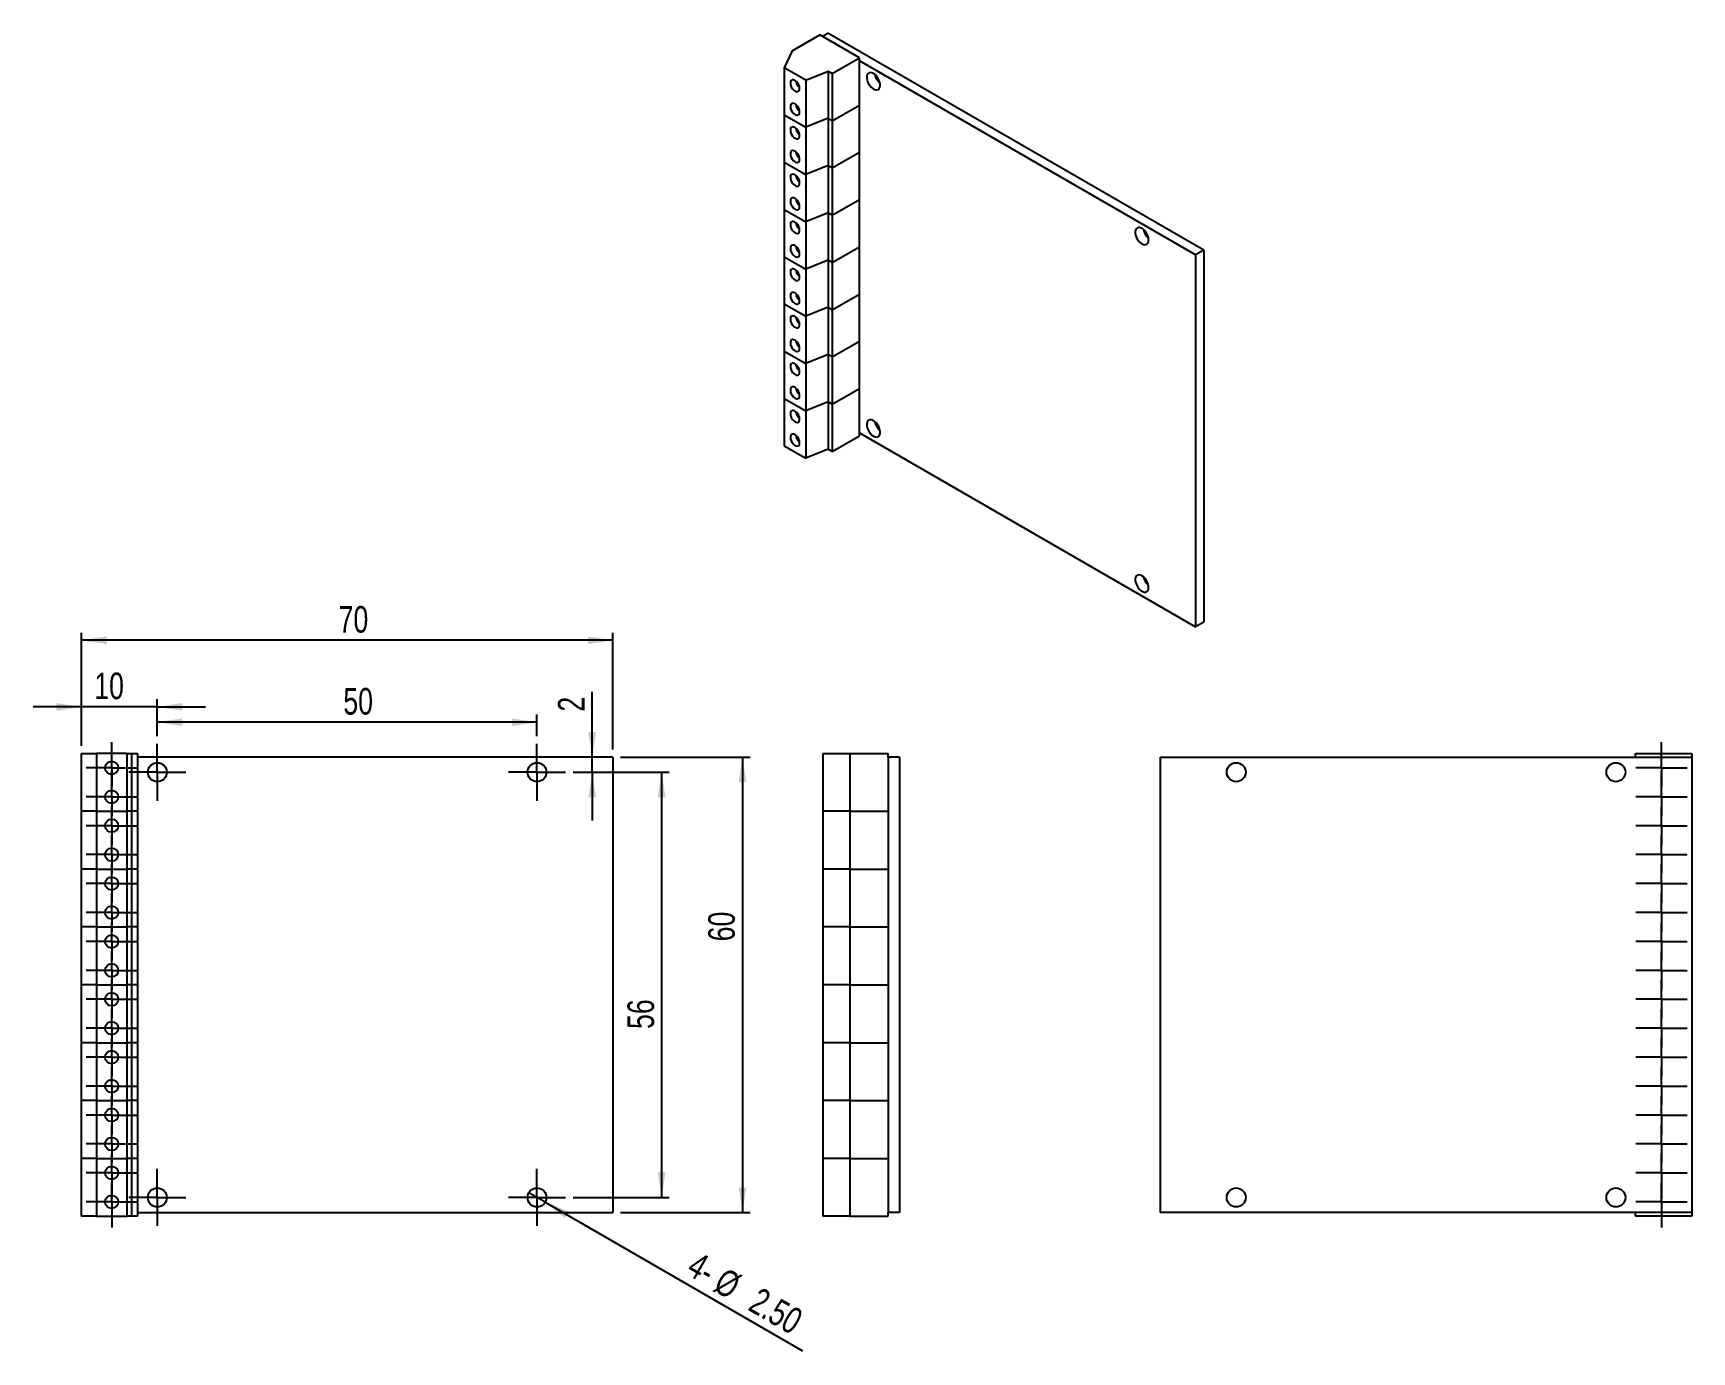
# Model space of a CAD drawing. Extents: x 36 to 254, y 24 to 198.
import ezdxf

# ---------------------------------------------------------------- set-up
doc = ezdxf.new("R2010")
doc.units = 0
doc.layers.get('0').update_dxf_attribs({"linetype": 'CONTINUOUS'})
doc.styles.add('SLDTEXTSTYLE0', font='TXT', dxfattribs={"width": 0.75})
doc.dimstyles.new('SLDDIMSTYLE0', dxfattribs={"dimtxt": 3.5, "dimasz": 3.302, "dimexe": 0, "dimexo": 0.0625, "dimgap": 0.875, "dimtad": 1, "dimrnd": 1e-09, "dimzin": 12, "dimtxsty": 'SLDTEXTSTYLE0', "dimsah": 1, "dimcen": 0.09, "dimazin": 3, "dimtfac": 1, "dimtofl": 0, "dimtmove": 0, "dimatfit": 3, "dimtolj": 1, "dimtzin": 12})
doc.dimstyles.new('SLDDIMSTYLE1', dxfattribs={"dimtxt": 3.5, "dimasz": 3.302, "dimexe": 0, "dimexo": 0.0625, "dimgap": 0.875, "dimtad": 1, "dimrnd": 1e-09, "dimzin": 12, "dimtxsty": 'SLDTEXTSTYLE0', "dimsah": 1, "dimcen": 0.09, "dimazin": 3, "dimtfac": 1, "dimtmove": 0, "dimatfit": 3, "dimtolj": 1, "dimtzin": 12})
doc.dimstyles.new('SLDDIMSTYLE2', dxfattribs={"dimtxt": 3.5, "dimasz": 3.302, "dimexe": 0, "dimexo": 0.0625, "dimgap": 0.875, "dimtad": 1, "dimrnd": 1e-09, "dimzin": 4, "dimtxsty": 'SLDTEXTSTYLE0', "dimblk1": 'NONE', "dimsah": 1, "dimcen": 0, "dimazin": 3, "dimtfac": 1, "dimtmove": 0, "dimatfit": 3, "dimtolj": 1, "dimtzin": 12})

# ---------------------------------------------------------------- blocks, each defined once
blk = doc.blocks.new('_D')
at = {"color": 7, "linetype": 'CONTINUOUS'}
for p, q in [((113.31, 102.35), (130.38, 102.35)), ((129.38, 102.35), (129.38, 42.35)), ((113.31, 42.35), (130.38, 42.35))]:
    blk.add_line(p, q, dxfattribs=at)
for points in [[(129.38, 102.35), (128.87, 99.05), (129.88, 99.05)], [(129.38, 42.35), (129.88, 45.65), (128.87, 45.65)]]:
    blk.add_solid(points, dxfattribs=at)
at = {"color": 7, "linetype": 'CONTINUOUS', "insert": (124.86, 78.08), "char_height": 3.5, "attachment_point": 1, "rotation": 90, "style": 'SLDTEXTSTYLE0'}
blk.add_mtext('60', dxfattribs=at)
blk = doc.blocks.new('_D_1')
at = {"color": 7, "linetype": 'CONTINUOUS'}
for p, q in [((42.31, 103.83), (42.31, 118.72)), ((112.31, 103.35), (112.31, 118.72)), ((112.31, 117.72), (42.31, 117.72))]:
    blk.add_line(p, q, dxfattribs=at)
for points in [[(42.31, 117.72), (45.62, 117.21), (45.62, 118.23)], [(112.31, 117.72), (109.01, 118.23), (109.01, 117.21)]]:
    blk.add_solid(points, dxfattribs=at)
at = {"color": 7, "linetype": 'CONTINUOUS', "insert": (76.19, 122.23), "char_height": 3.5, "attachment_point": 1, "style": 'SLDTEXTSTYLE0'}
blk.add_mtext('70', dxfattribs=at)
blk = doc.blocks.new('_D_2')
at = {"color": 7, "linetype": 'CONTINUOUS'}
for p, q in [((107.06, 100.35), (119.73, 100.35)), ((118.73, 100.35), (118.73, 44.35)), ((107.06, 44.35), (119.73, 44.35))]:
    blk.add_line(p, q, dxfattribs=at)
for points in [[(118.73, 100.35), (118.22, 97.05), (119.24, 97.05)], [(118.73, 44.35), (119.24, 47.65), (118.22, 47.65)]]:
    blk.add_solid(points, dxfattribs=at)
at = {"color": 7, "linetype": 'CONTINUOUS', "insert": (114.22, 66.54), "char_height": 3.5, "attachment_point": 1, "rotation": 90, "style": 'SLDTEXTSTYLE0'}
blk.add_mtext('56', dxfattribs=at)
blk = doc.blocks.new('_D_3')
at = {"color": 7, "linetype": 'CONTINUOUS'}
for p, q in [((109.58, 102.35), (109.58, 110.92)), ((109.58, 100.35), (109.58, 102.35)), ((107.06, 100.35), (110.58, 100.35)), ((109.58, 100.35), (109.58, 94))]:
    blk.add_line(p, q, dxfattribs=at)
for points in [[(109.58, 102.35), (110.09, 105.65), (109.07, 105.65)], [(109.58, 100.35), (109.07, 97.05), (110.09, 97.05)]]:
    blk.add_solid(points, dxfattribs=at)
at = {"color": 7, "linetype": 'CONTINUOUS', "insert": (105.07, 108.33), "char_height": 3.5, "attachment_point": 1, "rotation": 90, "style": 'SLDTEXTSTYLE0'}
blk.add_mtext('2', dxfattribs=at)
blk = doc.blocks.new('_D_4')
at = {"color": 7, "linetype": 'CONTINUOUS'}
for q in [(101.23, 44.97), (137.26, 24.17)]:
    blk.add_line((103.4, 43.72), q, dxfattribs=at)
blk.add_solid([(103.4, 43.72), (106, 41.63), (106.51, 42.51)], dxfattribs=at)
at = {"color": 7, "linetype": 'CONTINUOUS', "char_height": 3.5, "attachment_point": 1, "rotation": 330, "style": 'SLDTEXTSTYLE0'}
for s, insert in [('4-', (123.55, 37.35)), ('%%c', (127.1, 35.23)), ('2.50', (131.7, 32.64))]:
    blk.add_mtext(s, dxfattribs=dict(at, insert=insert))
blk = doc.blocks.new('_NONE')
blk = doc.blocks.new('_D_5')
at = {"color": 7, "linetype": 'CONTINUOUS'}
for p, q in [((52.31, 105.1), (52.31, 107.93)), ((102.31, 105.1), (102.31, 107.93)), ((102.31, 106.93), (52.31, 106.93))]:
    blk.add_line(p, q, dxfattribs=at)
for points in [[(52.31, 106.93), (55.62, 106.42), (55.62, 107.44)], [(102.31, 106.93), (99.01, 107.44), (99.01, 106.42)]]:
    blk.add_solid(points, dxfattribs=at)
at = {"color": 7, "linetype": 'CONTINUOUS', "insert": (76.81, 111.44), "char_height": 3.5, "attachment_point": 1, "style": 'SLDTEXTSTYLE0'}
blk.add_mtext('50', dxfattribs=at)
blk = doc.blocks.new('_D_6')
at = {"color": 7, "linetype": 'CONTINUOUS'}
for p, q in [((42.31, 103.83), (42.31, 109.95)), ((52.31, 105.1), (52.31, 109.95)), ((42.31, 108.95), (35.96, 108.95)), ((52.31, 108.95), (42.31, 108.95)), ((52.31, 108.95), (58.66, 108.95))]:
    blk.add_line(p, q, dxfattribs=at)
for points in [[(42.31, 108.95), (39.01, 109.46), (39.01, 108.45)], [(52.31, 108.95), (55.62, 108.45), (55.62, 109.46)]]:
    blk.add_solid(points, dxfattribs=at)
at = {"color": 7, "linetype": 'CONTINUOUS', "insert": (44.01, 113.47), "char_height": 3.5, "attachment_point": 1, "style": 'SLDTEXTSTYLE0'}
blk.add_mtext('10', dxfattribs=at)
blk = doc.blocks.new('SW_CENTERMARKSYMBOL_0')
at = {"color": 0, "linetype": 'CONTINUOUS'}
for p, q in [((0, 10.12), (0, 10.99)), ((0, 7.62), (0, 10.12)), ((-2.5, 7.62), (-3.37, 7.62)), ((0, 7.62), (-2.5, 7.62)), ((0, 7.62), (0, 5.12)), ((0, 7.62), (2.5, 7.62)), ((2.5, 7.62), (3.37, 7.62)), ((0, 0), (0, 2.5)), ((-2.5, 0), (-3.37, 0)), ((0, 0), (-2.5, 0)), ((0, 0), (0, -2.5)), ((0, 0), (2.5, 0)), ((2.5, 0), (3.37, 0)), ((0, -7.62), (0, -5.12)), ((-2.5, -7.62), (-3.37, -7.62)), ((0, -7.62), (-2.5, -7.62)), ((0, -7.62), (0, -10.12)), ((0, -7.62), (2.5, -7.62)), ((2.5, -7.62), (3.37, -7.62)), ((0, -15.24), (0, -12.74)), ((-2.5, -15.24), (-3.37, -15.24)), ((0, -15.24), (-2.5, -15.24)), ((0, -15.24), (0, -17.74)), ((0, -15.24), (2.5, -15.24)), ((2.5, -15.24), (3.37, -15.24)), ((0, -22.86), (0, -20.36)), ((-2.5, -22.86), (-3.37, -22.86)), ((0, -22.86), (-2.5, -22.86)), ((0, -22.86), (0, -25.36)), ((0, -22.86), (2.5, -22.86)), ((2.5, -22.86), (3.37, -22.86)), ((0, -30.48), (0, -27.98)), ((-2.5, -30.48), (-3.37, -30.48)), ((0, -30.48), (-2.5, -30.48)), ((0, -30.48), (0, -32.98)), ((0, -30.48), (2.5, -30.48)), ((2.5, -30.48), (3.37, -30.48)), ((0, -38.1), (0, -35.6)), ((-2.5, -38.1), (-3.37, -38.1)), ((0, -38.1), (-2.5, -38.1)), ((0, -38.1), (0, -40.6)), ((0, -38.1), (2.5, -38.1)), ((2.5, -38.1), (3.37, -38.1)), ((0, -45.72), (0, -43.22)), ((-2.5, -45.72), (-3.37, -45.72)), ((0, -45.72), (-2.5, -45.72)), ((0, -45.72), (0, -48.22)), ((0, -45.72), (2.5, -45.72)), ((2.5, -45.72), (3.37, -45.72)), ((0, -48.22), (0, -49.09))]:
    blk.add_line(p, q, dxfattribs=at)
blk = doc.blocks.new('SW_CENTERMARKSYMBOL_1')
at = {"color": 0, "linetype": 'CONTINUOUS'}
for p, q in [((0, 10.12), (0, 10.99)), ((0, 7.62), (0, 10.12)), ((-2.5, 7.62), (-3.37, 7.62)), ((0, 7.62), (-2.5, 7.62)), ((0, 7.62), (0, 5.12)), ((0, 7.62), (2.5, 7.62)), ((2.5, 7.62), (3.37, 7.62)), ((0, 0), (0, 2.5)), ((-2.5, 0), (-3.37, 0)), ((0, 0), (-2.5, 0)), ((0, 0), (0, -2.5)), ((0, 0), (2.5, 0)), ((2.5, 0), (3.37, 0)), ((0, -7.62), (0, -5.12)), ((-2.5, -7.62), (-3.37, -7.62)), ((0, -7.62), (-2.5, -7.62)), ((0, -7.62), (0, -10.12)), ((0, -7.62), (2.5, -7.62)), ((2.5, -7.62), (3.37, -7.62)), ((0, -15.24), (0, -12.74)), ((-2.5, -15.24), (-3.37, -15.24)), ((0, -15.24), (-2.5, -15.24)), ((0, -15.24), (0, -17.74)), ((0, -15.24), (2.5, -15.24)), ((2.5, -15.24), (3.37, -15.24)), ((0, -22.86), (0, -20.36)), ((-2.5, -22.86), (-3.37, -22.86)), ((0, -22.86), (-2.5, -22.86)), ((0, -22.86), (0, -25.36)), ((0, -22.86), (2.5, -22.86)), ((2.5, -22.86), (3.37, -22.86)), ((0, -30.48), (0, -27.98)), ((-2.5, -30.48), (-3.37, -30.48)), ((0, -30.48), (-2.5, -30.48)), ((0, -30.48), (0, -32.98)), ((0, -30.48), (2.5, -30.48)), ((2.5, -30.48), (3.37, -30.48)), ((0, -38.1), (0, -35.6)), ((-2.5, -38.1), (-3.37, -38.1)), ((0, -38.1), (-2.5, -38.1)), ((0, -38.1), (0, -40.6)), ((0, -38.1), (2.5, -38.1)), ((2.5, -38.1), (3.37, -38.1)), ((0, -45.72), (0, -43.22)), ((-2.5, -45.72), (-3.37, -45.72)), ((0, -45.72), (-2.5, -45.72)), ((0, -45.72), (0, -48.22)), ((0, -45.72), (2.5, -45.72)), ((2.5, -45.72), (3.37, -45.72)), ((0, -48.22), (0, -49.09))]:
    blk.add_line(p, q, dxfattribs=at)
blk = doc.blocks.new('SW_CENTERMARKSYMBOL_2')
at = {"color": 0, "linetype": 'CONTINUOUS'}
for p, q in [((0, 2.5), (0, 3.75)), ((0, 0), (0, 2.5)), ((-2.5, 0), (-3.75, 0)), ((0, 0), (-2.5, 0)), ((0, 0), (0, -2.5)), ((0, 0), (2.5, 0)), ((2.5, 0), (3.75, 0)), ((0, -2.5), (0, -3.75))]:
    blk.add_line(p, q, dxfattribs=at)
blk = doc.blocks.new('SW_CENTERMARKSYMBOL_3')
at = {"color": 0, "linetype": 'CONTINUOUS'}
for p, q in [((0, 2.5), (0, 3.75)), ((0, 0), (0, 2.5)), ((-2.5, 0), (-3.75, 0)), ((0, 0), (-2.5, 0)), ((0, 0), (0, -2.5)), ((0, 0), (2.5, 0)), ((2.5, 0), (3.75, 0)), ((0, -2.5), (0, -3.75))]:
    blk.add_line(p, q, dxfattribs=at)
blk = doc.blocks.new('SW_CENTERMARKSYMBOL_4')
at = {"color": 0, "linetype": 'CONTINUOUS'}
for p, q in [((0, 2.5), (0, 3.75)), ((0, 0), (0, 2.5)), ((-2.5, 0), (-3.75, 0)), ((0, 0), (-2.5, 0)), ((0, 0), (0, -2.5)), ((0, 0), (2.5, 0)), ((2.5, 0), (3.75, 0)), ((0, -2.5), (0, -3.75))]:
    blk.add_line(p, q, dxfattribs=at)
blk = doc.blocks.new('SW_CENTERMARKSYMBOL_5')
at = {"color": 0, "linetype": 'CONTINUOUS'}
for p, q in [((0, 2.5), (0, 3.75)), ((0, 0), (0, 2.5)), ((-2.5, 0), (-3.75, 0)), ((0, 0), (-2.5, 0)), ((0, 0), (0, -2.5)), ((0, 0), (2.5, 0)), ((2.5, 0), (3.75, 0)), ((0, -2.5), (0, -3.75))]:
    blk.add_line(p, q, dxfattribs=at)
blk = doc.blocks.new('SW_CENTERMARKSYMBOL_6')
at = {"color": 0, "linetype": 'CONTINUOUS'}
for p, q in [((0, 10.12), (0, 10.99)), ((0, 7.62), (0, 10.12)), ((-2.5, 7.62), (-3.37, 7.62)), ((0, 7.62), (-2.5, 7.62)), ((0, 7.62), (0, 5.12)), ((0, 7.62), (2.5, 7.62)), ((2.5, 7.62), (3.37, 7.62)), ((0, 0), (0, 2.5)), ((-2.5, 0), (-3.37, 0)), ((0, 0), (-2.5, 0)), ((0, 0), (0, -2.5)), ((0, 0), (2.5, 0)), ((2.5, 0), (3.37, 0)), ((0, -7.62), (0, -5.12)), ((-2.5, -7.62), (-3.37, -7.62)), ((0, -7.62), (-2.5, -7.62)), ((0, -7.62), (0, -10.12)), ((0, -7.62), (2.5, -7.62)), ((2.5, -7.62), (3.37, -7.62)), ((0, -15.24), (0, -12.74)), ((-2.5, -15.24), (-3.37, -15.24)), ((0, -15.24), (-2.5, -15.24)), ((0, -15.24), (0, -17.74)), ((0, -15.24), (2.5, -15.24)), ((2.5, -15.24), (3.37, -15.24)), ((0, -22.86), (0, -20.36)), ((-2.5, -22.86), (-3.37, -22.86)), ((0, -22.86), (-2.5, -22.86)), ((0, -22.86), (0, -25.36)), ((0, -22.86), (2.5, -22.86)), ((2.5, -22.86), (3.37, -22.86)), ((0, -30.48), (0, -27.98)), ((-2.5, -30.48), (-3.37, -30.48)), ((0, -30.48), (-2.5, -30.48)), ((0, -30.48), (0, -32.98)), ((0, -30.48), (2.5, -30.48)), ((2.5, -30.48), (3.37, -30.48)), ((0, -38.1), (0, -35.6)), ((-2.5, -38.1), (-3.37, -38.1)), ((0, -38.1), (-2.5, -38.1)), ((0, -38.1), (0, -40.6)), ((0, -38.1), (2.5, -38.1)), ((2.5, -38.1), (3.37, -38.1)), ((0, -45.72), (0, -43.22)), ((-2.5, -45.72), (-3.37, -45.72)), ((0, -45.72), (-2.5, -45.72)), ((0, -45.72), (0, -48.22)), ((0, -45.72), (2.5, -45.72)), ((2.5, -45.72), (3.37, -45.72)), ((0, -48.22), (0, -49.09))]:
    blk.add_line(p, q, dxfattribs=at)
blk = doc.blocks.new('SW_CENTERMARKSYMBOL_7')
at = {"color": 0, "linetype": 'CONTINUOUS'}
for p, q in [((0, 10.12), (0, 10.99)), ((0, 7.62), (0, 10.12)), ((-2.5, 7.62), (-3.37, 7.62)), ((0, 7.62), (-2.5, 7.62)), ((0, 7.62), (0, 5.12)), ((0, 7.62), (2.5, 7.62)), ((2.5, 7.62), (3.37, 7.62)), ((0, 0), (0, 2.5)), ((-2.5, 0), (-3.37, 0)), ((0, 0), (-2.5, 0)), ((0, 0), (0, -2.5)), ((0, 0), (2.5, 0)), ((2.5, 0), (3.37, 0)), ((0, -7.62), (0, -5.12)), ((-2.5, -7.62), (-3.37, -7.62)), ((0, -7.62), (-2.5, -7.62)), ((0, -7.62), (0, -10.12)), ((0, -7.62), (2.5, -7.62)), ((2.5, -7.62), (3.37, -7.62)), ((0, -15.24), (0, -12.74)), ((-2.5, -15.24), (-3.37, -15.24)), ((0, -15.24), (-2.5, -15.24)), ((0, -15.24), (0, -17.74)), ((0, -15.24), (2.5, -15.24)), ((2.5, -15.24), (3.37, -15.24)), ((0, -22.86), (0, -20.36)), ((-2.5, -22.86), (-3.37, -22.86)), ((0, -22.86), (-2.5, -22.86)), ((0, -22.86), (0, -25.36)), ((0, -22.86), (2.5, -22.86)), ((2.5, -22.86), (3.37, -22.86)), ((0, -30.48), (0, -27.98)), ((-2.5, -30.48), (-3.37, -30.48)), ((0, -30.48), (-2.5, -30.48)), ((0, -30.48), (0, -32.98)), ((0, -30.48), (2.5, -30.48)), ((2.5, -30.48), (3.37, -30.48)), ((0, -38.1), (0, -35.6)), ((-2.5, -38.1), (-3.37, -38.1)), ((0, -38.1), (-2.5, -38.1)), ((0, -38.1), (0, -40.6)), ((0, -38.1), (2.5, -38.1)), ((2.5, -38.1), (3.37, -38.1)), ((0, -45.72), (0, -43.22)), ((-2.5, -45.72), (-3.37, -45.72)), ((0, -45.72), (-2.5, -45.72)), ((0, -45.72), (0, -48.22)), ((0, -45.72), (2.5, -45.72)), ((2.5, -45.72), (3.37, -45.72)), ((0, -48.22), (0, -49.09))]:
    blk.add_line(p, q, dxfattribs=at)

msp = doc.modelspace()

# ---------------------------------------------------------------- linework, layer by layer
at = {"color": 7, "linetype": 'CONTINUOUS'}
for p, q in [((135.92, 195.354), (139.551, 197.451)), ((144.784, 194.43), (139.551, 197.451)), ((139.891, 197.255), (140.612, 197.671)), ((190.109, 169.097), (140.612, 197.671)), ((135.92, 195.354), (134.884, 193.124)), ((141.201, 192.362), (144.784, 194.43)), ((144.784, 188.208), (144.784, 194.43)), ((137.702, 191.497), (134.884, 193.124)), ((134.884, 193.124), (134.884, 186.902)), ((137.702, 191.497), (140.641, 192.685)), ((140.641, 192.685), (141.201, 192.362)), ((140.641, 192.685), (140.641, 186.463)), ((141.201, 192.362), (141.201, 186.14)), ((189.049, 168.484), (144.784, 194.038)), ((137.702, 191.497), (137.702, 185.275)), ((141.201, 186.14), (144.784, 188.208)), ((144.784, 181.986), (144.784, 188.208)), ((134.884, 186.902), (137.702, 185.275)), ((134.884, 186.902), (134.884, 180.679)), ((140.641, 186.463), (137.702, 185.275)), ((141.201, 186.14), (140.641, 186.463)), ((140.641, 186.463), (140.641, 180.241)), ((141.201, 186.14), (141.201, 179.918)), ((137.702, 185.275), (137.702, 179.053)), ((141.201, 179.918), (144.784, 181.986)), ((144.784, 175.764), (144.784, 181.986)), ((134.884, 180.679), (137.702, 179.053)), ((134.884, 180.679), (134.884, 174.457)), ((140.641, 180.241), (137.702, 179.053)), ((141.201, 179.918), (140.641, 180.241)), ((140.641, 180.241), (140.641, 174.019)), ((141.201, 179.918), (141.201, 173.695)), ((137.702, 179.053), (137.702, 172.831)), ((141.201, 173.695), (144.784, 175.764)), ((144.784, 169.542), (144.784, 175.764)), ((134.884, 174.457), (137.702, 172.831)), ((134.884, 174.457), (134.884, 168.235)), ((140.641, 174.019), (137.702, 172.831)), ((137.702, 172.831), (137.702, 166.609)), ((141.201, 173.695), (140.641, 174.019)), ((140.641, 174.019), (140.641, 167.797)), ((141.201, 173.695), (141.201, 167.473)), ((134.884, 168.235), (137.702, 166.609)), ((134.884, 168.235), (134.884, 162.013)), ((141.201, 167.473), (144.784, 169.542)), ((144.784, 163.32), (144.784, 169.542)), ((190.109, 169.097), (189.049, 168.484)), ((189.049, 168.484), (189.049, 119.492)), ((190.109, 169.097), (190.109, 120.104)), ((140.641, 167.797), (137.702, 166.609)), ((137.702, 166.609), (137.702, 160.387)), ((141.201, 167.473), (140.641, 167.797)), ((140.641, 167.797), (140.641, 161.575)), ((141.201, 167.473), (141.201, 161.251)), ((134.884, 162.013), (137.702, 160.387)), ((134.884, 162.013), (134.884, 155.791)), ((141.201, 161.251), (144.784, 163.32)), ((144.784, 157.098), (144.784, 163.32)), ((140.641, 161.575), (137.702, 160.387)), ((137.702, 160.387), (137.702, 154.165)), ((141.201, 161.251), (140.641, 161.575)), ((140.641, 161.575), (140.641, 155.352)), ((141.201, 161.251), (141.201, 155.029)), ((134.884, 155.791), (137.702, 154.165)), ((134.884, 155.791), (134.884, 149.569)), ((140.641, 155.352), (137.702, 154.165)), ((141.201, 155.029), (140.641, 155.352)), ((140.641, 155.352), (140.641, 149.13)), ((141.201, 155.029), (144.784, 157.098)), ((144.784, 150.876), (144.784, 157.098)), ((137.702, 154.165), (137.702, 147.943)), ((141.201, 155.029), (141.201, 148.807)), ((141.201, 148.807), (144.784, 150.876)), ((144.784, 144.653), (144.784, 150.876)), ((134.884, 149.569), (137.702, 147.943)), ((134.884, 149.569), (134.884, 143.347)), ((140.641, 149.13), (137.702, 147.943)), ((141.201, 148.807), (140.641, 149.13)), ((140.641, 149.13), (140.641, 142.908)), ((141.201, 148.807), (141.201, 142.585)), ((137.702, 147.943), (137.702, 141.721)), ((141.201, 142.585), (144.784, 144.653)), ((144.784, 145.045), (189.049, 119.492)), ((134.884, 143.347), (137.702, 141.721)), ((140.641, 142.908), (137.702, 141.721)), ((141.201, 142.585), (140.641, 142.908)), ((190.109, 120.104), (189.049, 119.492)), ((42.313, 95.21), (42.313, 102.83)), ((42.313, 102.83), (44.313, 102.83)), ((44.313, 102.83), (44.313, 95.21)), ((48.298, 102.83), (44.313, 102.83)), ((48.298, 102.83), (48.298, 95.21)), ((48.298, 102.83), (48.922, 102.83)), ((48.922, 102.83), (48.922, 95.21)), ((48.922, 102.83), (49.713, 102.83)), ((49.713, 102.83), (49.713, 95.21)), ((139.966, 102.83), (139.966, 95.21)), ((139.966, 102.83), (143.499, 102.83)), ((143.499, 102.83), (143.499, 95.21)), ((143.499, 102.83), (148.566, 102.83)), ((148.566, 102.35), (148.566, 102.83)), ((246.995, 102.35), (246.995, 102.83)), ((246.995, 102.83), (254.395, 102.83)), ((254.395, 102.83), (254.395, 102.35)), ((112.313, 102.35), (49.713, 102.35)), ((112.313, 102.35), (112.313, 42.35)), ((148.566, 102.35), (148.566, 42.35)), ((150.066, 102.35), (148.566, 102.35)), ((150.066, 102.35), (150.066, 42.35)), ((184.395, 102.35), (184.395, 42.35)), ((184.395, 102.35), (254.395, 102.35)), ((254.395, 102.35), (254.395, 42.35)), ((44.313, 95.21), (42.313, 95.21)), ((42.313, 87.59), (42.313, 95.21)), ((44.313, 95.21), (48.298, 95.21)), ((44.313, 95.21), (44.313, 87.59)), ((48.922, 95.21), (48.298, 95.21)), ((48.298, 95.21), (48.298, 87.59)), ((49.713, 95.21), (48.922, 95.21)), ((48.922, 95.21), (48.922, 87.59)), ((49.713, 95.21), (49.713, 87.59)), ((143.499, 95.21), (139.966, 95.21)), ((139.966, 95.21), (139.966, 87.59)), ((143.499, 95.21), (148.566, 95.21)), ((143.499, 95.21), (143.499, 87.59)), ((44.313, 87.59), (42.313, 87.59)), ((42.313, 79.97), (42.313, 87.59)), ((44.313, 87.59), (48.298, 87.59)), ((44.313, 87.59), (44.313, 79.97)), ((48.922, 87.59), (48.298, 87.59)), ((48.298, 87.59), (48.298, 79.97)), ((49.713, 87.59), (48.922, 87.59)), ((48.922, 87.59), (48.922, 79.97)), ((49.713, 87.59), (49.713, 79.97)), ((143.499, 87.59), (139.966, 87.59)), ((139.966, 87.59), (139.966, 79.97)), ((143.499, 87.59), (148.566, 87.59)), ((143.499, 87.59), (143.499, 79.97)), ((44.313, 79.97), (42.313, 79.97)), ((42.313, 72.35), (42.313, 79.97)), ((44.313, 79.97), (48.298, 79.97)), ((44.313, 79.97), (44.313, 72.35)), ((48.922, 79.97), (48.298, 79.97)), ((48.298, 79.97), (48.298, 72.35)), ((49.713, 79.97), (48.922, 79.97)), ((48.922, 79.97), (48.922, 72.35)), ((49.713, 79.97), (49.713, 72.35)), ((143.499, 79.97), (139.966, 79.97)), ((139.966, 79.97), (139.966, 72.35)), ((143.499, 79.97), (148.566, 79.97)), ((143.499, 79.97), (143.499, 72.35)), ((44.313, 72.35), (42.313, 72.35)), ((42.313, 64.73), (42.313, 72.35)), ((44.313, 72.35), (48.298, 72.35)), ((44.313, 72.35), (44.313, 64.73)), ((48.922, 72.35), (48.298, 72.35)), ((48.298, 72.35), (48.298, 64.73)), ((49.713, 72.35), (48.922, 72.35)), ((48.922, 72.35), (48.922, 64.73)), ((49.713, 72.35), (49.713, 64.73)), ((143.499, 72.35), (139.966, 72.35)), ((139.966, 72.35), (139.966, 64.73)), ((143.499, 72.35), (148.566, 72.35)), ((143.499, 72.35), (143.499, 64.73)), ((44.313, 64.73), (42.313, 64.73)), ((42.313, 57.11), (42.313, 64.73)), ((44.313, 64.73), (48.298, 64.73)), ((44.313, 64.73), (44.313, 57.11)), ((48.922, 64.73), (48.298, 64.73)), ((48.298, 64.73), (48.298, 57.11)), ((49.713, 64.73), (48.922, 64.73)), ((48.922, 64.73), (48.922, 57.11)), ((49.713, 64.73), (49.713, 57.11)), ((143.499, 64.73), (139.966, 64.73)), ((139.966, 64.73), (139.966, 57.11)), ((143.499, 64.73), (148.566, 64.73)), ((143.499, 64.73), (143.499, 57.11)), ((44.313, 57.11), (42.313, 57.11)), ((42.313, 49.49), (42.313, 57.11)), ((44.313, 57.11), (48.298, 57.11)), ((44.313, 57.11), (44.313, 49.49)), ((48.922, 57.11), (48.298, 57.11)), ((48.298, 57.11), (48.298, 49.49)), ((49.713, 57.11), (48.922, 57.11)), ((48.922, 57.11), (48.922, 49.49)), ((49.713, 57.11), (49.713, 49.49)), ((143.499, 57.11), (139.966, 57.11)), ((139.966, 57.11), (139.966, 49.49)), ((143.499, 57.11), (148.566, 57.11)), ((143.499, 57.11), (143.499, 49.49)), ((44.313, 49.49), (42.313, 49.49)), ((42.313, 41.87), (42.313, 49.49)), ((44.313, 49.49), (48.298, 49.49)), ((44.313, 49.49), (44.313, 41.87)), ((48.922, 49.49), (48.298, 49.49)), ((48.298, 49.49), (48.298, 41.87)), ((49.713, 49.49), (48.922, 49.49)), ((48.922, 49.49), (48.922, 41.87)), ((49.713, 49.49), (49.713, 41.87)), ((143.499, 49.49), (139.966, 49.49)), ((139.966, 49.49), (139.966, 41.87)), ((143.499, 49.49), (148.566, 49.49)), ((143.499, 49.49), (143.499, 41.87)), ((44.313, 41.87), (42.313, 41.87)), ((44.313, 41.87), (48.298, 41.87)), ((48.922, 41.87), (48.298, 41.87)), ((49.713, 41.87), (48.922, 41.87)), ((49.713, 42.35), (112.313, 42.35)), ((143.499, 41.87), (139.966, 41.87)), ((143.499, 41.87), (148.566, 41.87)), ((150.066, 42.35), (148.566, 42.35)), ((148.566, 41.87), (148.566, 42.35)), ((254.395, 42.35), (184.395, 42.35)), ((246.995, 41.87), (246.995, 42.35)), ((254.395, 41.87), (246.995, 41.87)), ((254.395, 42.35), (254.395, 41.87))]:
    msp.add_line(p, q, dxfattribs=at)
at = {"color": 7, "linetype": 'CONTINUOUS', "flags": 128}
for points in [[(146.622, 192.364), (146.418, 192.454), (146.226, 192.485), (146.054, 192.453), (145.913, 192.362), (145.811, 192.216), (145.752, 192.023), (145.74, 191.793), (145.775, 191.54), (145.857, 191.275), (145.979, 191.014), (146.137, 190.771), (146.32, 190.559), (146.52, 190.389), (146.725, 190.27), (146.925, 190.21), (147.108, 190.21), (147.265, 190.272), (147.388, 190.391), (147.469, 190.562), (147.505, 190.775), (147.493, 191.018), (147.434, 191.279), (147.331, 191.544), (147.19, 191.797), (147.019, 192.027), (146.826, 192.219), (146.622, 192.364)], [(136.293, 190.048), (136.458, 189.979), (136.611, 189.968), (136.74, 190.014), (136.836, 190.116), (136.892, 190.265), (136.903, 190.451), (136.87, 190.659), (136.793, 190.874), (136.679, 191.08), (136.537, 191.262), (136.376, 191.407), (136.21, 191.503), (136.049, 191.544), (135.907, 191.526), (135.793, 191.451), (135.716, 191.324), (135.683, 191.155), (135.694, 190.957), (135.75, 190.743), (135.846, 190.531), (135.975, 190.335), (136.128, 190.17), (136.293, 190.048)], [(136.293, 188.35), (136.128, 188.419), (135.975, 188.431), (135.846, 188.384), (135.75, 188.282), (135.694, 188.133), (135.683, 187.948), (135.716, 187.74), (135.793, 187.525), (135.907, 187.319), (136.049, 187.136), (136.21, 186.992), (136.376, 186.896), (136.537, 186.855), (136.679, 186.873), (136.793, 186.948), (136.87, 187.074), (136.903, 187.243), (136.892, 187.442), (136.836, 187.655), (136.74, 187.868), (136.611, 188.064), (136.458, 188.229), (136.293, 188.35)], [(136.293, 183.826), (136.458, 183.757), (136.611, 183.746), (136.74, 183.792), (136.836, 183.894), (136.892, 184.043), (136.903, 184.229), (136.87, 184.437), (136.793, 184.652), (136.679, 184.858), (136.537, 185.04), (136.376, 185.185), (136.21, 185.281), (136.049, 185.322), (135.907, 185.304), (135.793, 185.229), (135.716, 185.102), (135.683, 184.933), (135.694, 184.735), (135.75, 184.521), (135.846, 184.309), (135.975, 184.113), (136.128, 183.948), (136.293, 183.826)], [(136.293, 182.128), (136.128, 182.197), (135.975, 182.209), (135.846, 182.162), (135.75, 182.06), (135.694, 181.911), (135.683, 181.726), (135.716, 181.518), (135.793, 181.303), (135.907, 181.097), (136.049, 180.914), (136.21, 180.77), (136.376, 180.674), (136.537, 180.633), (136.679, 180.651), (136.793, 180.726), (136.87, 180.852), (136.903, 181.021), (136.892, 181.22), (136.836, 181.433), (136.74, 181.646), (136.611, 181.842), (136.458, 182.007), (136.293, 182.128)], [(136.293, 177.604), (136.458, 177.535), (136.611, 177.523), (136.74, 177.57), (136.836, 177.672), (136.892, 177.821), (136.903, 178.007), (136.87, 178.214), (136.793, 178.43), (136.679, 178.636), (136.537, 178.818), (136.376, 178.963), (136.21, 179.059), (136.049, 179.099), (135.907, 179.082), (135.793, 179.007), (135.716, 178.88), (135.683, 178.711), (135.694, 178.513), (135.75, 178.299), (135.846, 178.087), (135.975, 177.891), (136.128, 177.726), (136.293, 177.604)], [(136.293, 175.906), (136.128, 175.975), (135.975, 175.987), (135.846, 175.94), (135.75, 175.838), (135.694, 175.689), (135.683, 175.504), (135.716, 175.296), (135.793, 175.081), (135.907, 174.875), (136.049, 174.692), (136.21, 174.548), (136.376, 174.452), (136.537, 174.411), (136.679, 174.429), (136.793, 174.504), (136.87, 174.63), (136.903, 174.799), (136.892, 174.998), (136.836, 175.211), (136.74, 175.424), (136.611, 175.62), (136.458, 175.785), (136.293, 175.906)], [(136.293, 171.382), (136.458, 171.313), (136.611, 171.301), (136.74, 171.348), (136.836, 171.45), (136.892, 171.599), (136.903, 171.784), (136.87, 171.992), (136.793, 172.208), (136.679, 172.414), (136.537, 172.596), (136.376, 172.741), (136.21, 172.837), (136.049, 172.877), (135.907, 172.86), (135.793, 172.785), (135.716, 172.658), (135.683, 172.489), (135.694, 172.291), (135.75, 172.077), (135.846, 171.865), (135.975, 171.668), (136.128, 171.504), (136.293, 171.382)], [(181.978, 169.913), (182.181, 169.822), (182.374, 169.792), (182.546, 169.823), (182.687, 169.914), (182.789, 170.06), (182.848, 170.254), (182.86, 170.483), (182.824, 170.737), (182.743, 171.002), (182.62, 171.263), (182.463, 171.506), (182.28, 171.718), (182.08, 171.888), (181.875, 172.006), (181.675, 172.067), (181.492, 172.066), (181.335, 172.005), (181.212, 171.885), (181.131, 171.715), (181.095, 171.502), (181.107, 171.259), (181.166, 170.998), (181.269, 170.733), (181.409, 170.479), (181.581, 170.25), (181.774, 170.058), (181.978, 169.913)], [(136.293, 169.684), (136.128, 169.753), (135.975, 169.765), (135.846, 169.718), (135.75, 169.616), (135.694, 169.467), (135.683, 169.282), (135.716, 169.074), (135.793, 168.859), (135.907, 168.652), (136.049, 168.47), (136.21, 168.326), (136.376, 168.23), (136.537, 168.189), (136.679, 168.207), (136.793, 168.282), (136.87, 168.408), (136.903, 168.577), (136.892, 168.776), (136.836, 168.989), (136.74, 169.202), (136.611, 169.398), (136.458, 169.563), (136.293, 169.684)], [(136.293, 165.16), (136.458, 165.091), (136.611, 165.079), (136.74, 165.126), (136.836, 165.228), (136.892, 165.377), (136.903, 165.562), (136.87, 165.77), (136.793, 165.985), (136.679, 166.192), (136.537, 166.374), (136.376, 166.518), (136.21, 166.615), (136.049, 166.655), (135.907, 166.638), (135.793, 166.563), (135.716, 166.436), (135.683, 166.267), (135.694, 166.069), (135.75, 165.855), (135.846, 165.642), (135.975, 165.446), (136.128, 165.282), (136.293, 165.16)], [(136.293, 163.462), (136.128, 163.531), (135.975, 163.543), (135.846, 163.496), (135.75, 163.394), (135.694, 163.245), (135.683, 163.06), (135.716, 162.852), (135.793, 162.637), (135.907, 162.43), (136.049, 162.248), (136.21, 162.104), (136.376, 162.008), (136.537, 161.967), (136.679, 161.985), (136.793, 162.06), (136.87, 162.186), (136.903, 162.355), (136.892, 162.554), (136.836, 162.767), (136.74, 162.98), (136.611, 163.176), (136.458, 163.341), (136.293, 163.462)], [(136.293, 158.938), (136.458, 158.869), (136.611, 158.857), (136.74, 158.904), (136.836, 159.006), (136.892, 159.155), (136.903, 159.34), (136.87, 159.548), (136.793, 159.763), (136.679, 159.97), (136.537, 160.152), (136.376, 160.296), (136.21, 160.393), (136.049, 160.433), (135.907, 160.416), (135.793, 160.341), (135.716, 160.214), (135.683, 160.045), (135.694, 159.847), (135.75, 159.633), (135.846, 159.42), (135.975, 159.224), (136.128, 159.06), (136.293, 158.938)], [(136.293, 157.24), (136.128, 157.309), (135.975, 157.321), (135.846, 157.274), (135.75, 157.172), (135.694, 157.023), (135.683, 156.838), (135.716, 156.63), (135.793, 156.415), (135.907, 156.208), (136.049, 156.026), (136.21, 155.882), (136.376, 155.785), (136.537, 155.745), (136.679, 155.763), (136.793, 155.838), (136.87, 155.964), (136.903, 156.133), (136.892, 156.331), (136.836, 156.545), (136.74, 156.758), (136.611, 156.954), (136.458, 157.119), (136.293, 157.24)], [(136.293, 152.716), (136.458, 152.647), (136.611, 152.635), (136.74, 152.682), (136.836, 152.784), (136.892, 152.933), (136.903, 153.118), (136.87, 153.326), (136.793, 153.541), (136.679, 153.748), (136.537, 153.93), (136.376, 154.074), (136.21, 154.171), (136.049, 154.211), (135.907, 154.194), (135.793, 154.119), (135.716, 153.992), (135.683, 153.823), (135.694, 153.625), (135.75, 153.411), (135.846, 153.198), (135.975, 153.002), (136.128, 152.837), (136.293, 152.716)], [(136.293, 151.018), (136.128, 151.087), (135.975, 151.099), (135.846, 151.052), (135.75, 150.95), (135.694, 150.801), (135.683, 150.616), (135.716, 150.408), (135.793, 150.193), (135.907, 149.986), (136.049, 149.804), (136.21, 149.66), (136.376, 149.563), (136.537, 149.523), (136.679, 149.541), (136.793, 149.615), (136.87, 149.742), (136.903, 149.911), (136.892, 150.109), (136.836, 150.323), (136.74, 150.536), (136.611, 150.732), (136.458, 150.897), (136.293, 151.018)], [(136.293, 146.494), (136.458, 146.425), (136.611, 146.413), (136.74, 146.46), (136.836, 146.562), (136.892, 146.711), (136.903, 146.896), (136.87, 147.104), (136.793, 147.319), (136.679, 147.526), (136.537, 147.708), (136.376, 147.852), (136.21, 147.949), (136.049, 147.989), (135.907, 147.971), (135.793, 147.897), (135.716, 147.77), (135.683, 147.601), (135.694, 147.403), (135.75, 147.189), (135.846, 146.976), (135.975, 146.78), (136.128, 146.615), (136.293, 146.494)], [(146.622, 144.596), (146.826, 144.506), (147.019, 144.476), (147.19, 144.507), (147.331, 144.598), (147.434, 144.744), (147.493, 144.937), (147.505, 145.167), (147.469, 145.421), (147.388, 145.686), (147.265, 145.946), (147.108, 146.19), (146.925, 146.402), (146.725, 146.572), (146.52, 146.69), (146.32, 146.751), (146.137, 146.75), (145.979, 146.689), (145.857, 146.569), (145.775, 146.399), (145.74, 146.186), (145.752, 145.942), (145.811, 145.681), (145.913, 145.417), (146.054, 145.163), (146.226, 144.934), (146.418, 144.742), (146.622, 144.596)], [(136.293, 144.796), (136.128, 144.865), (135.975, 144.877), (135.846, 144.83), (135.75, 144.728), (135.694, 144.579), (135.683, 144.394), (135.716, 144.186), (135.793, 143.971), (135.907, 143.764), (136.049, 143.582), (136.21, 143.438), (136.376, 143.341), (136.537, 143.301), (136.679, 143.318), (136.793, 143.393), (136.87, 143.52), (136.903, 143.689), (136.892, 143.887), (136.836, 144.101), (136.74, 144.314), (136.611, 144.51), (136.458, 144.675), (136.293, 144.796)], [(181.978, 126.228), (181.774, 126.318), (181.581, 126.348), (181.409, 126.317), (181.269, 126.226), (181.166, 126.08), (181.107, 125.887), (181.095, 125.657), (181.131, 125.403), (181.212, 125.139), (181.335, 124.878), (181.492, 124.635), (181.675, 124.422), (181.875, 124.252), (182.08, 124.134), (182.28, 124.073), (182.463, 124.074), (182.62, 124.135), (182.743, 124.255), (182.824, 124.425), (182.86, 124.638), (182.848, 124.882), (182.789, 125.143), (182.687, 125.407), (182.546, 125.661), (182.374, 125.89), (182.181, 126.082), (181.978, 126.228)]]:
    msp.add_lwpolyline(points, dxfattribs=at)
at = {"color": 7, "linetype": 'CONTINUOUS'}
for centre, radius in [((46.305, 100.925), 0.865), ((52.313, 100.35), 1.25), ((102.313, 100.35), 1.25), ((194.395, 100.35), 1.25), ((244.395, 100.35), 1.25), ((46.305, 97.115), 0.865), ((46.305, 93.305), 0.865), ((46.305, 89.495), 0.865), ((46.305, 85.685), 0.865), ((46.305, 81.875), 0.865), ((46.305, 78.065), 0.865), ((46.305, 74.255), 0.865), ((46.305, 70.445), 0.865), ((46.305, 66.635), 0.865), ((46.305, 62.825), 0.865), ((46.305, 59.015), 0.865), ((46.305, 55.205), 0.865), ((46.305, 51.395), 0.865), ((46.305, 47.585), 0.865), ((46.305, 43.775), 0.865), ((52.313, 44.35), 1.25), ((102.313, 44.35), 1.25), ((194.395, 44.35), 1.25), ((244.395, 44.35), 1.25)]:
    msp.add_circle(centre, radius, dxfattribs=at)
for centre, radius, start, end in [((148.792, 192.596), 2.005, 190.72877, 229.26585), ((137.744, 191.592), 1.362, 188.5108, 231.48383), ((137.761, 188.491), 1.381, 188.81666, 231.17796), ((137.744, 185.37), 1.362, 188.5108, 231.48383), ((137.761, 182.269), 1.381, 188.81666, 231.17796), ((137.744, 179.148), 1.362, 188.5108, 231.48383), ((137.761, 176.047), 1.381, 188.81666, 231.17796), ((137.744, 172.926), 1.362, 188.5108, 231.48383), ((184.147, 172.186), 2.005, 190.72877, 229.26585), ((137.761, 169.825), 1.381, 188.81666, 231.17796), ((137.744, 166.704), 1.362, 188.5108, 231.48383), ((137.761, 163.603), 1.381, 188.81666, 231.17796), ((137.744, 160.482), 1.362, 188.5108, 231.48383), ((137.761, 157.381), 1.381, 188.81666, 231.17796), ((137.744, 154.26), 1.362, 188.5108, 231.48383), ((137.761, 151.159), 1.381, 188.81666, 231.17796), ((137.744, 148.038), 1.362, 188.5108, 231.48383), ((148.792, 146.869), 2.005, 190.72877, 229.26585), ((137.761, 144.937), 1.381, 188.81666, 231.17796), ((184.147, 126.459), 2.005, 190.72877, 229.26585)]:
    msp.add_arc(centre, radius, start, end, dxfattribs=at)

# ---------------------------------------------------------------- block references
for name, p in [('SW_CENTERMARKSYMBOL_0', (46.305, 93.305)), ('SW_CENTERMARKSYMBOL_4', (52.313, 100.35)), ('SW_CENTERMARKSYMBOL_2', (102.313, 100.35)), ('SW_CENTERMARKSYMBOL_6', (250.403, 93.305)), ('SW_CENTERMARKSYMBOL_1', (46.305, 89.495)), ('SW_CENTERMARKSYMBOL_7', (250.403, 89.495)), ('SW_CENTERMARKSYMBOL_5', (52.313, 44.35)), ('SW_CENTERMARKSYMBOL_3', (102.313, 44.35))]:
    msp.add_blockref(name, p, dxfattribs=at)

# ---------------------------------------------------------------- dimensions: what is measured, and where the dimension line sits
for base, p1, p2, dimstyle, picture, middle in [((42.313, 117.717), (112.313, 102.35), (42.313, 102.83), 'SLDDIMSTYLE0', '_D_1', (78.774, 117.717)), ((42.313, 108.954), (52.313, 104.1), (42.313, 102.83), 'SLDDIMSTYLE1', '_D_6', (46.6, 108.954)), ((52.313, 106.93), (102.313, 104.1), (52.313, 104.1), 'SLDDIMSTYLE0', '_D_5', (79.396, 106.93))]:
    dim = msp.add_linear_dim(base=base, p1=p1, p2=p2, dimstyle=dimstyle, dxfattribs=at)
    dim.commit()
    dim.dimension.update_dxf_attribs({"geometry": picture, "text_midpoint": middle, "dimtype": 160})
for base, p1, p2, dimstyle, picture, middle in [((109.583, 102.35), (106.063, 100.35), (112.313, 102.35), 'SLDDIMSTYLE1', '_D_3', (109.583, 109.625)), ((129.377, 42.35), (112.313, 102.35), (112.313, 42.35), 'SLDDIMSTYLE0', '_D', (129.377, 80.666)), ((118.727, 44.35), (106.063, 100.35), (106.063, 44.35), 'SLDDIMSTYLE0', '_D_2', (118.727, 69.129))]:
    dim = msp.add_linear_dim(base=base, p1=p1, p2=p2, angle=90, dimstyle=dimstyle, dxfattribs=at)
    dim.commit()
    dim.dimension.update_dxf_attribs({"geometry": picture, "text_midpoint": middle, "dimtype": 160})
dim = msp.add_diameter_dim_2p(p1=(101.231, 44.975), p2=(103.396, 43.725), text='4-<>', dimstyle='SLDDIMSTYLE2', dxfattribs=at)
dim.commit()
dim.dimension.update_dxf_attribs({"geometry": '_D_4', "text_midpoint": (129.377, 28.724), "dimtype": 163})

doc.saveas('drawing.dxf')
